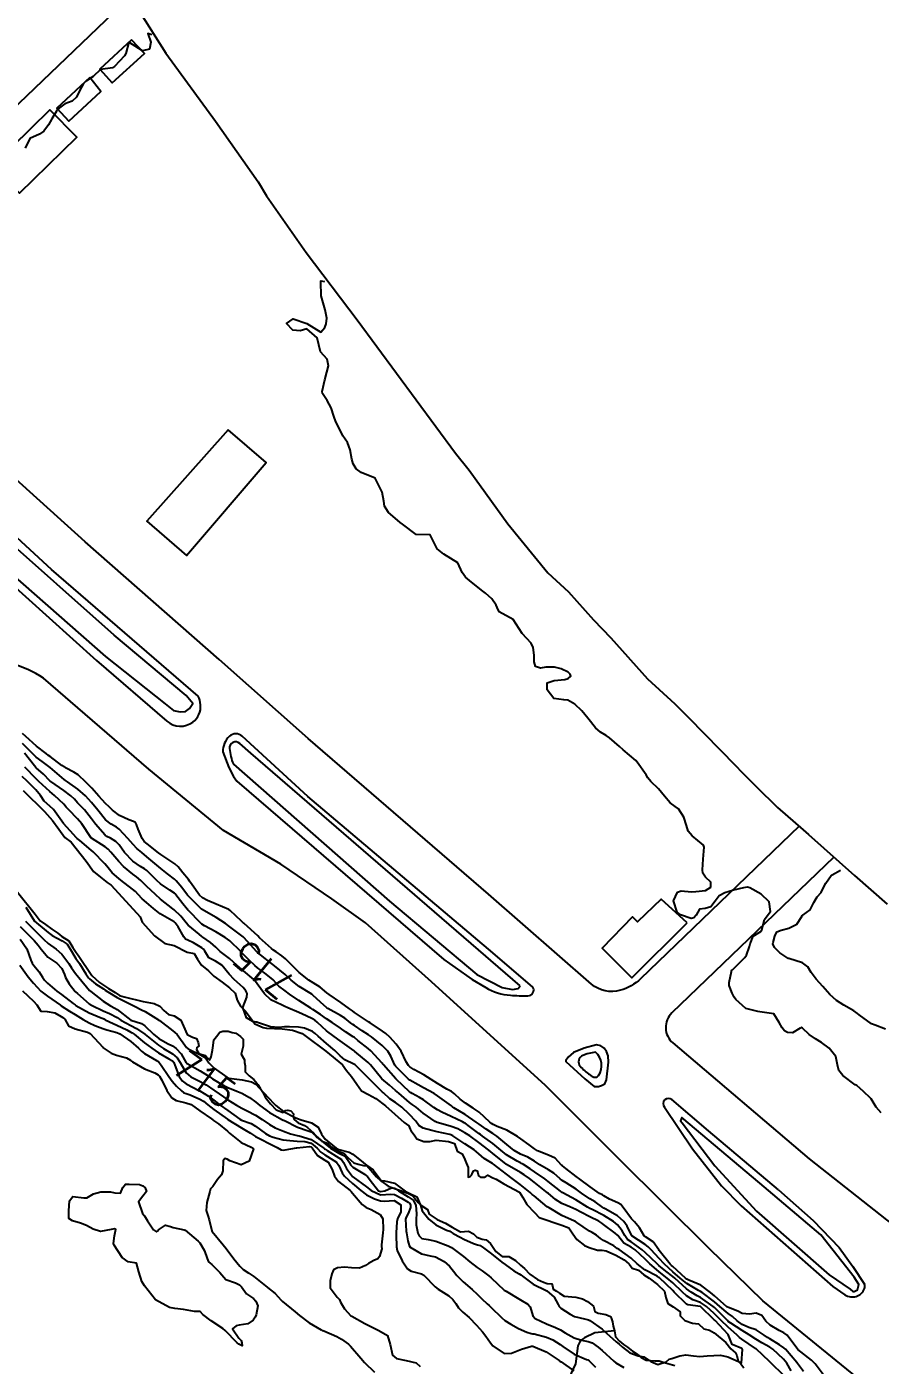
# Model space of a CAD drawing. Header units: metres. Extents: x 307586 to 320046, y 7427249 to 7434250.
# Drawn here: x 311576.6 to 311698.7, y 7432301.8 to 7432493.5 of the extents above; entities that cross this region are included whole.
import ezdxf
from ezdxf.enums import TextEntityAlignment as Align

# ---------------------------------------------------------------- set-up
doc = ezdxf.new("R2010")
doc.units = ezdxf.units.M
doc.header["$MEASUREMENT"] = 0
for name, color, linetype in [('Area', 45, 'Continuous'), ('Area Verde e Lazer', 45, 'Continuous'), ('Cotas', 45, 'Continuous'), ('Curvas de Nivel 1m', 11, 'Continuous'), ('Curvas de Nivel 5m', 15, 'Continuous'), ('Edificações', 30, 'Continuous'), ('Hidrografia', 140, 'Continuous'), ('Vias Primárias', 230, 'Continuous'), ('Vias Secundárias', 230, 'Continuous')]:
    doc.layers.add(name, color=color, linetype=linetype)
doc.styles.add('Style-STANDARD', font='STANDARD.shx')

msp = doc.modelspace()

# ---------------------------------------------------------------- linework, layer by layer
at = {"layer": 'Area'}
msp.add_polyline3d([(311592.6, 7432495.77, 718.26), (311596.47, 7432489.69, 719.78), (311603.55, 7432479.96, 717.84), (311609.68, 7432471.27, 717.79), (311610.88, 7432469.25, 717.81), (311616.54, 7432461.13, 717.73), (311623.83, 7432451.52, 718.19), (311637.94, 7432432.42, 719.9), (311639.91, 7432429.98, 719.2), (311645.42, 7432422.28, 719.69), (311651.16, 7432415.28, 718.22), (311654.11, 7432412.56, 718.27), (311657.69, 7432408.53, 719.63), (311660.17, 7432405.99, 719.48), (311665.41, 7432400.09, 718.91), (311669.34, 7432396.51, 718.82), (311671.28, 7432394.58, 718.95), (311678.06, 7432387.63, 719.04), (311678.88, 7432386.78, 719.26), (311680.98, 7432384.68, 719.53), (311684.04, 7432381.68, 720.67), (311687.72, 7432378.49, 718.3), (311688.45, 7432377.8, 718.41), (311695.06, 7432371.94, 719.41), (311699.75, 7432367.84, 719.49)], dxfattribs=at)
at = {"layer": 'Area Verde e Lazer'}
for points in [[(311570.89, 7432418.16), (311587.81, 7432403.31), (311596.35, 7432396.53), (311597.56, 7432395.56), (311598.53, 7432395.38), (311599.26, 7432395.44), (311599.87, 7432395.86), (311600.35, 7432396.59), (311599.38, 7432397.74), (311589.08, 7432406.34), (311572.16, 7432421.32), (311569.56, 7432423.74), (311569.25, 7432423.56), (311569.07, 7432422.96), (311569.32, 7432421.02), (311569.8, 7432419.75), (311570.41, 7432418.9)], [(311670.36, 7432336.54), (311675.04, 7432330.36), (311681.04, 7432323.88), (311691.44, 7432314.8), (311694.44, 7432312.74), (311694.81, 7432312.37), (311695, 7432312.37), (311695.47, 7432312.65), (311695.66, 7432313.4), (311695, 7432314.43), (311690.22, 7432320.51), (311681.51, 7432327.91), (311670.35, 7432337.3), (311670.16, 7432336.83)]]:
    msp.add_lwpolyline(points, close=True, dxfattribs=at)
for points in [[(311647.17, 7432356.14), (311608.64, 7432389.47), (311607.06, 7432390.86, 0.674047), (311605.58, 7432390.12, 0.08332), (311606.14, 7432387.9), (311628.47, 7432368.26), (311640.98, 7432357.78), (311644.59, 7432355.93), (311646.07, 7432355.65), (311646.91, 7432355.75)], [(311657.98, 7432346.65), (311656.76, 7432346.41), (311656.15, 7432346.17, 0.517331), (311655.78, 7432344.64, 0.065819), (311657.15, 7432343.44, -0.010927), (311657.53, 7432343.17, 0.415246), (311658.38, 7432343.31, 0.392891)]]:
    msp.add_lwpolyline(points, format="xyb", close=True, dxfattribs=at)
at = {"layer": 'Curvas de Nivel 1m', "flags": 128}
for points, elevation in [([(311594.45, 7432492.3), (311593.89, 7432492.51), (311594.33, 7432491.23), (311594.12, 7432490.25), (311593.13, 7432490.01), (311591.15, 7432491.27), (311590.76, 7432489.64), (311590.55, 7432489.28), (311589.11, 7432487.76), (311588.81, 7432487.6), (311587.1, 7432487.32), (311586.07, 7432486.35), (311585.09, 7432485.71), (311584.68, 7432485.35), (311584.12, 7432484.3), (311583.68, 7432483.36), (311583.05, 7432482.81), (311582.01, 7432482.41), (311581.04, 7432481.72), (311580.79, 7432481.39), (311580.13, 7432480.29), (311579.66, 7432479.41), (311578.99, 7432478.5), (311578.36, 7432478.06), (311576.98, 7432477.44), (311576.33, 7432476.08)], 718), ([(311698.87, 7432337.96), (311698.15, 7432338.77), (311697.45, 7432339.98), (311697.41, 7432340.04), (311697.35, 7432340.08), (311696.33, 7432341.02), (311695.37, 7432341.88), (311695.3, 7432341.93), (311695.15, 7432342), (311693.39, 7432343.32), (311692.83, 7432344.04), (311692.61, 7432344.84), (311692.38, 7432346.04), (311691.44, 7432347.22), (311690.34, 7432348.06), (311689.46, 7432348.57), (311688.55, 7432349.17), (311687.6, 7432350.1), (311687.52, 7432350.15), (311687.47, 7432350.17), (311687.4, 7432350.17), (311687.29, 7432350.1), (311686.18, 7432349.4), (311685.47, 7432349.45), (311685.04, 7432349.69), (311684.7, 7432350.13), (311684.26, 7432350.92), (311683.49, 7432352.15), (311681.5, 7432352.44), (311681.21, 7432352.46), (311679.5, 7432352.91), (311678.05, 7432354.21), (311677.84, 7432354.53), (311677.53, 7432355.11), (311677.12, 7432356.22), (311677.13, 7432356.64), (311677.42, 7432358.22), (311677.46, 7432358.33), (311677.58, 7432358.44), (311679.36, 7432360.19), (311679.6, 7432360.56), (311680.03, 7432361.76), (311680.11, 7432362.18), (311680.54, 7432363.27), (311681.64, 7432363.93), (311681.76, 7432364.05), (311681.79, 7432364.17), (311682.19, 7432365.63), (311682.57, 7432366.16), (311683.02, 7432366.81), (311682.85, 7432368.16), (311681.7, 7432369.29), (311680.07, 7432370.19), (311679.71, 7432370.27), (311679.16, 7432370.2), (311677.71, 7432369.83), (311676.47, 7432369.46), (311675.7, 7432369.02), (311675.09, 7432368.25), (311674.46, 7432367.48), (311673.68, 7432367.24), (311672.84, 7432367.11), (311672.38, 7432366.28), (311672.07, 7432365.87), (311671.66, 7432365.81), (311670.13, 7432366.31), (311669.67, 7432366.7), (311669.13, 7432368.32), (311669.71, 7432369.56), (311670.26, 7432369.75), (311671.71, 7432369.61), (311672.35, 7432369.64), (311673.71, 7432369.78), (311674.47, 7432370.26), (311674.46, 7432371), (311673.73, 7432371.72), (311673.36, 7432372.27), (311673.27, 7432372.74), (311673.4, 7432374.27), (311673.53, 7432376.02), (311673.42, 7432376.27), (311671.8, 7432377.61), (311671.24, 7432378.3), (311670.99, 7432379.13), (311670.64, 7432380.3), (311669.84, 7432381.5), (311669.38, 7432381.85), (311668.64, 7432382.33), (311667.87, 7432383.3), (311666.98, 7432384.35), (311665.89, 7432385.39), (311665.48, 7432385.95), (311665.24, 7432386.37), (311663.93, 7432388.18), (311663.73, 7432388.39), (311661.95, 7432389.95), (311661.42, 7432390.42), (311659.97, 7432391.68), (311659.51, 7432391.98), (311658.7, 7432392.45), (311657.98, 7432393.09), (311656.88, 7432394.47), (311656.01, 7432395.54), (311655.01, 7432396.49), (311654.03, 7432397.04), (311653.43, 7432397.11), (311652.03, 7432397.31), (311651.06, 7432398.54), (311651.05, 7432399.55), (311652.07, 7432399.86), (311653.56, 7432400), (311654.07, 7432400.15), (311654.43, 7432400.5), (311654.36, 7432400.79), (311654.08, 7432401.05), (311653.06, 7432401.55), (311652.09, 7432401.79), (311650.87, 7432401.76), (311650.08, 7432401.65), (311649.39, 7432401.87), (311649.17, 7432402.56), (311649.19, 7432403.48), (311649.05, 7432404.57), (311648.76, 7432405.21), (311648.14, 7432405.87), (311647.49, 7432406.59), (311646.17, 7432408.6), (311644.18, 7432409.7), (311643.88, 7432410.32), (311643.75, 7432410.63), (311643.12, 7432411.55), (311642.21, 7432412.38), (311641.86, 7432412.65), (311640.23, 7432413.95), (311639.36, 7432414.68), (311638.87, 7432415.31), (311638.26, 7432416.7), (311636.28, 7432417.96), (311635.29, 7432418.73), (311634.31, 7432420.74), (311632.31, 7432420.77), (311630.33, 7432422.25), (311630.02, 7432422.49), (311629.62, 7432422.8), (311628.35, 7432423.94), (311627.76, 7432424.83), (311627.66, 7432425.54), (311627.45, 7432426.83), (311626.41, 7432428.84), (311624.42, 7432429.65), (311623.72, 7432430.16), (311623.29, 7432430.88), (311623.09, 7432431.53), (311622.83, 7432432.88), (311622.47, 7432433.95), (311621.81, 7432434.9), (311621.11, 7432436.29), (311620.82, 7432436.91), (311620.51, 7432437.69), (311620.12, 7432438.92), (311619.54, 7432439.93), (311618.87, 7432440.94), (311618.86, 7432441.23), (311619.23, 7432442.93), (311619.53, 7432443.99), (311619.77, 7432444.92), (311619.56, 7432445.88), (311618.62, 7432446.94), (311618.15, 7432448.94), (311616.66, 7432450.2), (311615.71, 7432449.92), (311614.66, 7432450.01), (311613.75, 7432450.99), (311614.68, 7432451.63), (311616.67, 7432450.96), (311618.65, 7432449.73), (311619.21, 7432450.39), (311619.4, 7432450.93), (311619.51, 7432451.76), (311619.28, 7432452.93), (311618.72, 7432454.94), (311618.63, 7432456.94), (311618.64, 7432457.04), (311618.66, 7432457.06), (311619.19, 7432457)], 718), ([(311690.87, 7432300.15), (311689.44, 7432302.06), (311688.9, 7432302.57), (311686.92, 7432304.1), (311685.41, 7432306.12), (311684.95, 7432306.48), (311684.27, 7432306.81), (311682.96, 7432307.55), (311682.37, 7432308.15), (311681.79, 7432308.97), (311680.98, 7432309.3), (311680.04, 7432309.13), (311678.98, 7432309.23), (311678.35, 7432309.56), (311676.99, 7432310.09), (311676.77, 7432310.22), (311675.01, 7432311.76), (311674.45, 7432312.25), (311673.03, 7432313.3), (311671.32, 7432314.01), (311671.04, 7432314.15), (311670.86, 7432314.29), (311669.06, 7432315.95), (311668.86, 7432316.12), (311668.66, 7432316.32), (311667.09, 7432318.26), (311667.04, 7432318.34), (311666.24, 7432319.48), (311665.11, 7432320.23), (311664.95, 7432320.36), (311664.25, 7432321.5), (311663.54, 7432322.38), (311663.14, 7432322.81), (311661.95, 7432324.4), (311661.62, 7432324.85), (311661.17, 7432325.1), (311659.97, 7432325.62), (311659.18, 7432326.09), (311658.96, 7432326.21), (311658.56, 7432326.44), (311657.2, 7432327.37), (311655.71, 7432328.48), (311655.22, 7432328.85), (311653.74, 7432329.99), (311653.23, 7432330.4), (311653.17, 7432330.44), (311653.11, 7432330.5), (311652.19, 7432331.46), (311651.25, 7432331.9), (311649.69, 7432332.55), (311649.26, 7432332.81), (311648.46, 7432333.37), (311647.28, 7432334.23), (311646.82, 7432334.58), (311645.29, 7432335.51), (311643.91, 7432336), (311643.3, 7432336.3), (311643.1, 7432336.43), (311642.86, 7432336.63), (311641.32, 7432338.07), (311640.47, 7432338.66), (311639.34, 7432339.36), (311638.61, 7432339.94), (311637.78, 7432340.69), (311637.56, 7432340.9), (311637.36, 7432341.03), (311636.69, 7432341.38), (311635.37, 7432342.17), (311634.46, 7432342.73), (311633.38, 7432343.42), (311631.98, 7432344.18), (311631.4, 7432344.54), (311631.18, 7432344.77), (311630.89, 7432345.29), (311630.13, 7432346.78), (311629.44, 7432347.8), (311628.55, 7432348.8), (311627.96, 7432349.31), (311627.46, 7432349.66), (311625.72, 7432350.84), (311625.47, 7432351), (311625.03, 7432351.3), (311623.49, 7432352.32), (311623.17, 7432352.55), (311622.75, 7432352.87), (311621.51, 7432353.75), (311619.83, 7432354.91), (311619.53, 7432355.17), (311618.58, 7432355.97), (311617.54, 7432356.57), (311616.93, 7432356.95), (311615.56, 7432358.08), (311614.65, 7432358.97), (311613.58, 7432360.02), (311613.05, 7432360.45), (311612.26, 7432361), (311611.87, 7432361.28), (311611.6, 7432361.48), (311609.89, 7432363.03), (311609.62, 7432363.29), (311607.68, 7432365.06), (311607.66, 7432365.07), (311607.64, 7432365.09), (311607.28, 7432365.43), (311605.66, 7432366.95), (311605.46, 7432367.08), (311603.67, 7432367.84), (311602.44, 7432368.36), (311601.69, 7432368.77), (311601.3, 7432369.13), (311600.23, 7432370.62), (311599.87, 7432371.15), (311599.72, 7432371.36), (311598.92, 7432372.35), (311598.21, 7432373.17), (311597.74, 7432373.61), (311596.47, 7432374.48), (311595.76, 7432374.95), (311595.42, 7432375.2), (311593.78, 7432376.5), (311593.38, 7432376.83), (311593.07, 7432377.23), (311592.48, 7432378.56), (311592.24, 7432379.24), (311592.1, 7432379.53), (311591.82, 7432379.7), (311591.16, 7432379.92), (311589.82, 7432380.54), (311588.81, 7432381.29), (311588.33, 7432381.78), (311587.84, 7432382.27), (311586.89, 7432383.31), (311585.87, 7432384.45), (311585, 7432385.33), (311583.89, 7432386.36), (311583.31, 7432386.76), (311582.12, 7432387.37), (311581.98, 7432387.45), (311581.9, 7432387.49), (311581.57, 7432387.71), (311579.92, 7432388.97), (311579.67, 7432389.15), (311579.31, 7432389.4), (311577.94, 7432390.46), (311576.9, 7432391.43), (311575.96, 7432392.29)], 717), ([(311687.74, 7432300.94), (311686.89, 7432302.08), (311686.87, 7432302.1), (311686.79, 7432302.21), (311685.16, 7432304.12), (311684.93, 7432304.34), (311684.32, 7432304.74), (311682.94, 7432305.62), (311682.61, 7432305.82), (311682.12, 7432306.15), (311680.95, 7432306.89), (311679.91, 7432307.23), (311678.96, 7432307.65), (311678.24, 7432308.2), (311677.57, 7432308.81), (311676.98, 7432309.23), (311675.78, 7432310.23), (311675, 7432310.91), (311673.23, 7432312.26), (311673.02, 7432312.4), (311672.74, 7432312.54), (311671.03, 7432313.53), (311670.1, 7432314.3), (311669.05, 7432315.22), (311668.45, 7432315.71), (311667.79, 7432316.33), (311667.07, 7432317.11), (311665.94, 7432318.35), (311665.53, 7432318.79), (311665.1, 7432319.12), (311663.16, 7432320.38), (311663.13, 7432320.4), (311663.11, 7432320.44), (311662.49, 7432321.75), (311662.04, 7432322.4), (311661.14, 7432323.21), (311659.36, 7432324.23), (311659.16, 7432324.33), (311659, 7432324.43), (311657.93, 7432325.21), (311657.18, 7432325.67), (311655.99, 7432326.47), (311655.19, 7432327.05), (311653.75, 7432327.95), (311653.21, 7432328.27), (311652.93, 7432328.5), (311652.01, 7432329.31), (311651.23, 7432329.83), (311649.99, 7432330.54), (311649.24, 7432331.03), (311648.27, 7432331.6), (311647.25, 7432332.06), (311646.32, 7432332.59), (311645.27, 7432333.45), (311643.84, 7432334.61), (311643.29, 7432335), (311642.3, 7432335.65), (311641.3, 7432336.36), (311640.9, 7432336.65), (311639.32, 7432337.71), (311637.71, 7432338.69), (311637.49, 7432338.85), (311637.34, 7432338.97), (311636.36, 7432339.69), (311635.35, 7432340.41), (311634.86, 7432340.72), (311633.36, 7432341.55), (311632.58, 7432341.97), (311631.37, 7432342.65), (311631.22, 7432342.77), (311629.4, 7432344.59), (311629.26, 7432344.79), (311628.68, 7432346.06), (311628.22, 7432346.81), (311627.44, 7432347.63), (311625.9, 7432348.84), (311625.46, 7432349.15), (311624.58, 7432349.73), (311623.47, 7432350.48), (311623.24, 7432350.63), (311622.92, 7432350.87), (311622.1, 7432351.5), (311621.48, 7432351.92), (311619.66, 7432352.91), (311619.49, 7432353.02), (311618.61, 7432353.82), (311617.52, 7432354.81), (311617.34, 7432354.94), (311615.53, 7432356.08), (311614.42, 7432356.97), (311613.55, 7432357.76), (311612.03, 7432359), (311611.76, 7432359.2), (311611.58, 7432359.33), (311610.02, 7432360.59), (311609.59, 7432360.94), (311609.55, 7432360.98), (311609.5, 7432361.03), (311608.58, 7432362.02), (311607.63, 7432363.06), (311607.61, 7432363.08), (311607.53, 7432363.15), (311605.64, 7432364.62), (311604.99, 7432365.09), (311603.65, 7432365.92), (311602.89, 7432366.35), (311601.66, 7432367.06), (311601.58, 7432367.13), (311599.69, 7432368.98), (311599.55, 7432369.15), (311598.76, 7432370.22), (311597.94, 7432371.18), (311597.83, 7432371.3), (311597.72, 7432371.41), (311596.72, 7432372.19), (311595.73, 7432372.97), (311595.46, 7432373.2), (311593.75, 7432374.63), (311593.01, 7432375.23), (311592.33, 7432375.8), (311591.77, 7432376.37), (311591, 7432377.26), (311589.8, 7432378.58), (311589.4, 7432378.88), (311588.62, 7432379.29), (311587.81, 7432379.94), (311586.71, 7432381.31), (311585.84, 7432382.39), (311584.96, 7432383.33), (311583.87, 7432384.31), (311582.4, 7432385.36), (311582.08, 7432385.56), (311581.89, 7432385.69), (311579.9, 7432387.39), (311578.76, 7432388.25), (311577.92, 7432388.91), (311577.39, 7432389.43), (311575.94, 7432390.83)], 716), ([(311576.43, 7432367.43), (311577.64, 7432365.42), (311579.62, 7432363.81), (311580.2, 7432363.38), (311581.61, 7432362.6), (311582.34, 7432362.1), (311582.81, 7432361.35), (311583.57, 7432360.06), (311584.1, 7432359.33), (311585.02, 7432357.85), (311585.38, 7432357.32), (311585.54, 7432357.14), (311586.4, 7432356.44), (311587.53, 7432355.71), (311587.78, 7432355.55), (311588.17, 7432355.29), (311589.51, 7432354.5), (311591.1, 7432353.65), (311591.5, 7432353.46), (311591.97, 7432353.24), (311593, 7432352.74), (311593.49, 7432352.46), (311595.39, 7432351.28), (311595.47, 7432351.24), (311595.54, 7432351.2), (311597.46, 7432349.71), (311597.76, 7432349.48), (311598.08, 7432349.17), (311599.43, 7432347.33), (311599.66, 7432347.15), (311601.41, 7432346.29), (311602.12, 7432345.83), (311602.63, 7432345.11), (311603.39, 7432344.37), (311605.21, 7432343.08), (311605.37, 7432342.99), (311605.5, 7432342.95), (311607.37, 7432342.71), (311608.75, 7432342.43), (311609.36, 7432342.06), (311610.32, 7432341.02), (311611.34, 7432339.95), (311611.8, 7432339.47), (311612.21, 7432339), (311613.32, 7432338.16), (311614.99, 7432337.28), (311615.31, 7432337.14), (311615.83, 7432336.95), (311617.3, 7432336.52), (311618.27, 7432335.9), (311618.73, 7432334.92), (311619.27, 7432334.22), (311620.85, 7432332.89), (311621.25, 7432332.71), (311622.73, 7432332.35), (311623.24, 7432332.06), (311624.71, 7432330.85), (311625.23, 7432330.41), (311626.62, 7432328.83), (311627.21, 7432328.3), (311627.77, 7432328.24), (311629.2, 7432327.92), (311630.73, 7432326.77), (311631.18, 7432326.54), (311632.39, 7432325.96), (311632.92, 7432324.74), (311633.15, 7432323.96), (311634.12, 7432322.73), (311635.13, 7432321.93), (311636.65, 7432321.18), (311637.12, 7432321.04), (311637.32, 7432320.91), (311637.6, 7432320.69), (311638.58, 7432320.15), (311639.11, 7432319.88), (311640.5, 7432319.25), (311641.1, 7432319.09), (311641.44, 7432318.99), (311641.94, 7432318.64), (311643.08, 7432317.78), (311644.58, 7432316.6), (311645.06, 7432316.24), (311646.26, 7432315.37), (311647.05, 7432314.91), (311647.26, 7432314.79), (311647.5, 7432314.57), (311649.03, 7432313.43), (311650.9, 7432312.53), (311651.01, 7432312.48), (311652.05, 7432311.56), (311652.63, 7432310.51), (311652.75, 7432310.26), (311652.99, 7432310.01), (311654.34, 7432309.13), (311654.98, 7432308.83), (311656.38, 7432308.47), (311656.97, 7432308.34), (311657.18, 7432308.25), (311658.95, 7432306.99), (311659.57, 7432306.42), (311660.93, 7432305.19), (311661.37, 7432304.84), (311661.83, 7432304.4), (311662.91, 7432303.63), (311664.08, 7432303.19), (311664.9, 7432303.05), (311665.9, 7432302.35), (311666.89, 7432301.93), (311668.07, 7432302.32), (311668.51, 7432302.71), (311668.9, 7432302.8), (311670.04, 7432303.16), (311670.91, 7432303.32), (311672, 7432303.18), (311672.91, 7432303.1), (311673.97, 7432303.19), (311674.91, 7432303.25), (311675.88, 7432303.26), (311676.91, 7432303.05), (311678.89, 7432302.19), (311679.02, 7432304.09), (311678.98, 7432304.19), (311678.92, 7432304.22), (311677.54, 7432304.82), (311676.95, 7432306.22), (311675.08, 7432308.24), (311674.97, 7432308.35), (311673.01, 7432310.26), (311671.21, 7432310.5), (311671, 7432310.6), (311669.24, 7432312.31), (311669.02, 7432312.53), (311667.14, 7432314.34), (311667.09, 7432314.38), (311667.04, 7432314.41), (311666.78, 7432314.6), (311665.05, 7432315.49), (311663.94, 7432316.37), (311663.07, 7432317.16), (311661.34, 7432318.41), (311661.17, 7432318.49), (311661.09, 7432318.53), (311660.58, 7432318.93), (311659.11, 7432319.71), (311658.68, 7432320), (311658.12, 7432320.44), (311657.48, 7432320.82), (311657.12, 7432321.04), (311655.32, 7432322.28), (311655.13, 7432322.41), (311654.96, 7432322.48), (311653.14, 7432323.27), (311651.34, 7432324.35), (311651.16, 7432324.46), (311651.07, 7432324.53), (311649.18, 7432326.07), (311648.92, 7432326.29), (311648.64, 7432326.56), (311647.2, 7432327.73), (311646.03, 7432328.59), (311645.22, 7432329.17), (311643.36, 7432330.62), (311643.23, 7432330.7), (311642.04, 7432331.43), (311641.25, 7432332.11), (311640.59, 7432332.66), (311639.27, 7432333.54), (311637.54, 7432334.7), (311637.37, 7432334.79), (311637.28, 7432334.82), (311637.12, 7432334.86), (311635.29, 7432335.27), (311634.56, 7432335.45), (311633.29, 7432335.77), (311632.69, 7432336.14), (311632.23, 7432336.76), (311631.32, 7432337.77), (311630.25, 7432338.78), (311629.34, 7432339.47), (311628.52, 7432339.98), (311627.63, 7432340.82), (311627.49, 7432340.95), (311627.36, 7432341.07), (311625.56, 7432342.84), (311625.38, 7432343.03), (311623.57, 7432344.86), (311623.4, 7432344.96), (311622.07, 7432345.54), (311621.42, 7432346.11), (311620.66, 7432346.9), (311619.44, 7432347.91), (311618.27, 7432348.93), (311617.84, 7432349.32), (311617.46, 7432349.6), (311616.33, 7432350.08), (311615.47, 7432350.25), (311614.15, 7432350.29), (311613.47, 7432350.26), (311612.65, 7432350.18), (311611.47, 7432350.27), (311609.6, 7432350.9), (311609.47, 7432350.94), (311609.4, 7432350.96), (311608.92, 7432351.04), (311608, 7432351.57), (311607.49, 7432353.06), (311608.06, 7432354.51), (311608.1, 7432355.05), (311607.93, 7432355.46), (311607.53, 7432355.91), (311606.26, 7432357.07), (311605.55, 7432357.81), (311604.46, 7432359.09), (311603.58, 7432359.69), (311602.63, 7432360.16), (311602.05, 7432361.12), (311601.87, 7432361.4), (311601.6, 7432361.61), (311600.42, 7432362.33), (311599.61, 7432362.67), (311599.27, 7432362.82), (311599.03, 7432363.16), (311598.22, 7432364.59), (311597.79, 7432365.18), (311597.72, 7432365.26), (311597.64, 7432365.32), (311597.32, 7432365.51), (311595.66, 7432366.45), (311594.71, 7432367.21), (311593.68, 7432368.1), (311593.06, 7432368.6), (311592.51, 7432369.24), (311592.11, 7432369.66), (311591.69, 7432370.01), (311590.04, 7432371.27), (311589.72, 7432371.51), (311588.78, 7432372.34), (311588.01, 7432373.3), (311587.74, 7432373.64), (311586.05, 7432375.32), (311585.77, 7432375.58), (311584.14, 7432376.97), (311583.78, 7432377.26), (311583.74, 7432377.3), (311583.69, 7432377.34), (311582.78, 7432378.35), (311581.83, 7432379.37), (311581.8, 7432379.41), (311580.38, 7432381.38), (311579.84, 7432381.89), (311579.05, 7432382.6), (311578.52, 7432383.41), (311577.86, 7432384.22), (311576.61, 7432385.43), (311575.89, 7432386.1)], 713), ([(311684.88, 7432300.39), (311683.14, 7432302.14), (311682.9, 7432302.37), (311680.95, 7432304.17), (311680.93, 7432304.18), (311680.88, 7432304.22), (311678.94, 7432305.55), (311678.57, 7432305.83), (311678.19, 7432306.2), (311676.96, 7432307.28), (311675.95, 7432308.23), (311674.98, 7432309.22), (311673.87, 7432310.25), (311673, 7432310.8), (311671.93, 7432311.21), (311671.01, 7432311.75), (311670.41, 7432312.3), (311669.03, 7432313.65), (311668.25, 7432314.32), (311667.56, 7432314.84), (311667.05, 7432315.25), (311665.77, 7432316.35), (311665.07, 7432317), (311663.67, 7432318.37), (311663.1, 7432318.74), (311662.03, 7432319.32), (311661.16, 7432320.41), (311661.14, 7432320.44), (311661.11, 7432320.47), (311660.81, 7432320.72), (311659.13, 7432322), (311658.88, 7432322.18), (311658.43, 7432322.44), (311657.14, 7432323.1), (311655.86, 7432323.76), (311655.16, 7432324.11), (311654.29, 7432324.49), (311653.17, 7432325.01), (311652.24, 7432325.58), (311651.18, 7432326.47), (311651.11, 7432326.53), (311649.21, 7432328.04), (311648.51, 7432328.56), (311647.74, 7432329.1), (311647.22, 7432329.42), (311645.32, 7432330.51), (311645.23, 7432330.56), (311645.18, 7432330.6), (311643.25, 7432332.18), (311643.01, 7432332.38), (311642.69, 7432332.63), (311641.27, 7432333.7), (311639.97, 7432334.66), (311639.29, 7432335.12), (311638.27, 7432335.66), (311637.3, 7432336.03), (311635.5, 7432336.52), (311635.3, 7432336.57), (311635, 7432336.72), (311633.32, 7432337.94), (311632.28, 7432338.76), (311631.72, 7432339.15), (311631.34, 7432339.43), (311629.82, 7432340.79), (311629.36, 7432341.19), (311628.47, 7432341.91), (311627.39, 7432342.82), (311627.37, 7432342.84), (311625.76, 7432344.84), (311625.41, 7432345.2), (311623.52, 7432346.77), (311623.42, 7432346.84), (311621.44, 7432348.27), (311620.58, 7432348.9), (311619.46, 7432349.73), (311618.82, 7432350.27), (311618.12, 7432350.93), (311617.77, 7432351.23), (311617.48, 7432351.41), (311616.57, 7432351.86), (311615.49, 7432352.32), (311613.92, 7432352.98), (311613.5, 7432353.19), (311613.1, 7432353.38), (311611.51, 7432354.15), (311610.59, 7432355.02), (311609.54, 7432356.43), (311609.3, 7432356.79), (311609.08, 7432357.04), (311607.56, 7432358.3), (311606.69, 7432359.07), (311605.58, 7432360.06), (311604.25, 7432361.09), (311603.6, 7432361.67), (311602.86, 7432362.37), (311601.77, 7432363.13), (311601.61, 7432363.23), (311601.22, 7432363.53), (311599.64, 7432364.84), (311599.36, 7432365.15), (311598.6, 7432366.11), (311597.66, 7432367.02), (311597.45, 7432367.18), (311595.68, 7432368.56), (311594.97, 7432369.21), (311593.71, 7432370.43), (311593.29, 7432370.81), (311592.87, 7432371.23), (311592.25, 7432371.78), (311591.72, 7432372.16), (311590.39, 7432373.26), (311589.74, 7432373.93), (311588.61, 7432375.29), (311588.21, 7432375.74), (311587.77, 7432376.06), (311585.83, 7432377.27), (311585.78, 7432377.3), (311585.77, 7432377.32), (311585.73, 7432377.38), (311584.42, 7432379.33), (311583.81, 7432380.08), (311582.57, 7432381.36), (311582.21, 7432381.74), (311581.84, 7432382.14), (311580.54, 7432383.38), (311579.86, 7432383.96), (311578.26, 7432385.41), (311578.07, 7432385.6), (311577.89, 7432385.78), (311576.3, 7432387.44)], 714), ([(311699.47, 7432349.95), (311698.01, 7432350.5), (311697.48, 7432350.73), (311695.73, 7432352), (311695.5, 7432352.19), (311694.95, 7432352.56), (311693.51, 7432353.38), (311692.47, 7432354.04), (311691.53, 7432354.89), (311690.5, 7432356.06), (311689.56, 7432357.09), (311688.83, 7432358.08), (311688.35, 7432358.85), (311687.59, 7432359.45), (311685.66, 7432360.05), (311685.59, 7432360.07), (311685.55, 7432360.08), (311685.49, 7432360.12), (311684.36, 7432360.9), (311683.61, 7432361.62), (311683.37, 7432362.15), (311683.39, 7432362.38), (311683.63, 7432363.28), (311683.93, 7432363.86), (311684.55, 7432364.14), (311685.65, 7432364.4), (311686.8, 7432364.96), (311687.5, 7432366.1), (311687.56, 7432366.21), (311687.67, 7432366.28), (311688.72, 7432367.04), (311689.24, 7432368.08), (311689.7, 7432368.88), (311690.26, 7432369.51), (311690.52, 7432370.06), (311690.94, 7432370.84), (311691.73, 7432371.95), (311691.78, 7432372), (311691.86, 7432372.05), (311693.07, 7432372.7)], 719), ([(311576.35, 7432365.43), (311577.62, 7432364.16), (311578.4, 7432363.41), (311578.98, 7432362.77), (311579.6, 7432362.19), (311580.77, 7432361.38), (311581.58, 7432360.7), (311582.59, 7432359.35), (311582.95, 7432358.74), (311583.55, 7432357.9), (311584, 7432357.34), (311585.52, 7432355.5), (311585.71, 7432355.32), (311587.5, 7432353.97), (311588.56, 7432353.28), (311589.18, 7432352.97), (311589.49, 7432352.78), (311591.46, 7432351.25), (311592.99, 7432350.75), (311593.47, 7432350.44), (311594.71, 7432349.21), (311595.44, 7432348.62), (311596.72, 7432347.9), (311597.43, 7432347.54), (311597.95, 7432347.17), (311598.67, 7432346.41), (311599.37, 7432345.15), (311599.4, 7432345.1), (311599.53, 7432345.02), (311601.39, 7432344), (311602.76, 7432343.11), (311603.13, 7432342.86), (311603.37, 7432342.7), (311604.35, 7432342.1), (311605.36, 7432341.58), (311606.65, 7432341.07), (311607.35, 7432340.77), (311608.46, 7432340.16), (311609.34, 7432339.51), (311609.9, 7432339.02), (311611.32, 7432338), (311613.16, 7432336.98), (311613.26, 7432336.94), (311613.3, 7432336.91), (311613.43, 7432336.86), (311615.29, 7432335.92), (311616.86, 7432335.37), (311617.29, 7432335.26), (311617.48, 7432335.13), (311617.66, 7432334.93), (311619.26, 7432333.51), (311620.02, 7432332.9), (311621.25, 7432332.2), (311622.12, 7432331.75), (311622.74, 7432330.87), (311622.89, 7432330.53), (311623.23, 7432330.17), (311624.88, 7432329.18), (311625.21, 7432328.97), (311625.35, 7432328.84), (311625.72, 7432328.32), (311626.89, 7432326.82), (311627.18, 7432326.7), (311627.82, 7432326.81), (311628.75, 7432327.23), (311629.19, 7432327.17), (311629.76, 7432326.78), (311631.17, 7432325.93), (311631.89, 7432325.48), (311632.23, 7432324.75), (311632.36, 7432323.53), (311632.31, 7432322.75), (311632.3, 7432321.93), (311632.55, 7432320.75), (311632.71, 7432320.34), (311633.11, 7432320), (311634, 7432319.83), (311635.1, 7432319.59), (311636.86, 7432318.93), (311637.09, 7432318.84), (311637.19, 7432318.79), (311637.36, 7432318.7), (311639.07, 7432317.39), (311639.98, 7432316.66), (311641.05, 7432315.81), (311641.74, 7432315.33), (311642.69, 7432314.63), (311643.04, 7432314.33), (311644.92, 7432312.6), (311645.01, 7432312.53), (311645.18, 7432312.43), (311647, 7432311.36), (311647.49, 7432311.07), (311648.3, 7432310.56), (311648.62, 7432310.19), (311648.98, 7432308.92), (311649.33, 7432308.55), (311650.96, 7432307.74), (311652.23, 7432307.23), (311652.95, 7432306.92), (311653.65, 7432306.49), (311654.94, 7432305.74), (311655.99, 7432305.41), (311656.93, 7432305.23), (311657.49, 7432305.02), (311658.34, 7432304.44), (311658.92, 7432303.94), (311660.61, 7432302.41), (311660.89, 7432302.19), (311662.01, 7432301.52)], 714), ([(311575.61, 7432362.85), (311576.57, 7432361.43), (311577.16, 7432359.84), (311577.31, 7432359.42), (311577.56, 7432359.07), (311578.31, 7432358.17), (311578.81, 7432357.4), (311579.11, 7432356.97), (311579.53, 7432356.52), (311580.88, 7432355.38), (311581.52, 7432354.91), (311583.2, 7432353.64), (311583.49, 7432353.41), (311583.6, 7432353.34), (311585.48, 7432352.27), (311587.22, 7432351.56), (311587.47, 7432351.46), (311587.58, 7432351.41), (311587.8, 7432351.3), (311588.93, 7432350.74), (311589.47, 7432350.51), (311590.87, 7432349.84), (311591.46, 7432349.53), (311591.64, 7432349.43), (311591.91, 7432349.24), (311593.43, 7432347.99), (311594.44, 7432347.21), (311595.42, 7432346.55), (311596.88, 7432345.71), (311597.41, 7432345.41), (311597.53, 7432345.3), (311597.61, 7432345.18), (311597.77, 7432344.8), (311598.36, 7432343.17), (311598.78, 7432342.57), (311599.36, 7432342.13), (311601.3, 7432341.13), (311601.35, 7432341.1), (311602.59, 7432340.35), (311603.34, 7432339.77), (311604.22, 7432339.09), (311605.32, 7432338.31), (311607.04, 7432337.06), (311607.3, 7432336.92), (311608.68, 7432336.42), (311609.29, 7432336.07), (311610.73, 7432335.02), (311611.28, 7432334.7), (311611.81, 7432334.47), (311613.27, 7432334.12), (311614.23, 7432334.01), (311615.27, 7432333.92), (311616.35, 7432333.87), (311617.26, 7432333.62), (311618.14, 7432332.93), (311618.67, 7432332.34), (311619.24, 7432331.95), (311620.88, 7432330.89), (311621.23, 7432330.43), (311621.69, 7432329.36), (311622.05, 7432328.88), (311623.2, 7432327.86), (311624.37, 7432326.85), (311625.18, 7432326.25), (311626.34, 7432325.66), (311627.17, 7432325.36), (311627.7, 7432325.34), (311629.17, 7432325.4), (311630.12, 7432324.78), (311630.12, 7432323.81), (311629.64, 7432322.78), (311629.54, 7432322.37), (311629.46, 7432320.79), (311629.45, 7432320.45), (311629.47, 7432318.79), (311629.59, 7432318.28), (311630.3, 7432316.78), (311631.05, 7432315.66), (311631.59, 7432315.31), (311633.04, 7432314.93), (311633.39, 7432314.74), (311635.02, 7432313.06), (311635.45, 7432312.72), (311637, 7432311.77), (311637.57, 7432311.26), (311637.96, 7432310.69), (311638.35, 7432310.04), (311638.98, 7432309.45), (311639.88, 7432308.66), (311640.96, 7432307.55), (311641.79, 7432306.64), (311642.29, 7432305.98), (311642.93, 7432305.03), (311643.27, 7432304.62), (311644.91, 7432303.53), (311645.95, 7432303.55), (311646.91, 7432303.96), (311647.36, 7432304.13), (311648.82, 7432304.55), (311648.92, 7432304.56), (311649, 7432304.55), (311650.91, 7432303.75), (311652.79, 7432302.5), (311652.85, 7432302.46), (311652.89, 7432302.43), (311653.08, 7432302.31), (311654.88, 7432301.02)], 716), ([(311575.56, 7432359.1), (311576.75, 7432357.43), (311577.53, 7432356.53), (311578.06, 7432355.94), (311578.58, 7432355.4), (311579.51, 7432354.65), (311581.4, 7432353.37), (311581.49, 7432353.31), (311582.66, 7432352.52), (311583.48, 7432352.04), (311584.65, 7432351.33), (311585.47, 7432350.84), (311586.29, 7432350.49), (311587.46, 7432350.05), (311588.02, 7432349.85), (311589.45, 7432349.46), (311589.9, 7432349.27), (311591.44, 7432348.19), (311592.53, 7432347.23), (311592.97, 7432346.78), (311593.42, 7432346.46), (311595.15, 7432345.45), (311595.4, 7432345.3), (311595.52, 7432345.2), (311595.81, 7432344.78), (311596.88, 7432343.18), (311597.37, 7432342.52), (311598, 7432341.81), (311598.67, 7432341.16), (311599.04, 7432340.84), (311599.35, 7432340.72), (311599.96, 7432340.53), (311601.34, 7432339.94), (311601.85, 7432339.64), (311602.48, 7432339.11), (311603.32, 7432338.43), (311605.28, 7432337.08), (311605.3, 7432337.07), (311605.35, 7432337.03), (311607.29, 7432335.82), (311607.78, 7432335.54), (311608.58, 7432335.04), (311609.28, 7432334.6), (311610.15, 7432334.15), (311611.26, 7432333.59), (311612.41, 7432332.99), (311612.96, 7432332.69), (311613.25, 7432332.64), (311613.56, 7432332.66), (311615.19, 7432332.96), (311615.24, 7432332.97), (311617.05, 7432333.15), (311617.26, 7432333.1), (311617.42, 7432332.94), (311618.16, 7432331.84), (311619.24, 7432331.21), (311619.69, 7432330.91), (311620.27, 7432329.85), (311620.59, 7432328.9), (311621.2, 7432328.13), (311622.84, 7432326.87), (311623.01, 7432326.69), (311623.18, 7432326.45), (311624.55, 7432324.85), (311625.16, 7432324.41), (311625.86, 7432324.13), (311627.14, 7432323.41), (311627.51, 7432322.81), (311627.59, 7432321.29), (311627.54, 7432320.81), (311627.34, 7432319.07), (311627.36, 7432318.82), (311627.39, 7432318.52), (311627.07, 7432317.4), (311626.81, 7432317.07), (311626.26, 7432316.83), (311625.47, 7432316.42), (311625.06, 7432316.1), (311624.18, 7432315.72), (311623.05, 7432315.78), (311622.06, 7432315.88), (311621.05, 7432315.8), (311620.48, 7432315.47), (311620.24, 7432314.9), (311620.01, 7432313.92), (311620, 7432312.9), (311621, 7432311.58), (311621.34, 7432311.23), (311621.49, 7432310.88), (311622.03, 7432309.92), (311622.97, 7432308.93), (311623.07, 7432308.86), (311624.96, 7432307.79), (311626.94, 7432306.82), (311628.21, 7432306.08), (311628.6, 7432304.79), (311628.9, 7432303.26), (311629.47, 7432302.78), (311630.89, 7432302.52), (311632.32, 7432302.18), (311632.88, 7432301.67)], 717), ([(311575.94, 7432355.44), (311577.5, 7432353.94), (311577.99, 7432353.41), (311578.59, 7432352.51), (311579.48, 7432352.48), (311580.55, 7432352.31), (311581.48, 7432351.74), (311581.71, 7432351.6), (311581.99, 7432351.36), (311582.55, 7432350.44), (311583.46, 7432349.98), (311585.24, 7432349.54), (311585.45, 7432349.44), (311585.64, 7432349.32), (311587.42, 7432347.39), (311587.51, 7432347.3), (311588.63, 7432346.5), (311589.41, 7432346.24), (311590.81, 7432345.85), (311591.41, 7432345.51), (311591.54, 7432345.39), (311591.71, 7432345.25), (311593.39, 7432344.27), (311594.88, 7432343.71), (311595.38, 7432343.4), (311595.56, 7432343.2), (311595.9, 7432342.66), (311596.62, 7432341.19), (311597.34, 7432340.14), (311597.92, 7432339.75), (311599.34, 7432339.39), (311600.09, 7432339.14), (311601.32, 7432338.27), (311603, 7432337.1), (311603.17, 7432336.97), (311603.3, 7432336.87), (311604.01, 7432336.38), (311605.29, 7432335.33), (311605.57, 7432335.08), (311607.26, 7432333.72), (311608.66, 7432333.04), (311609.02, 7432332.8), (311608.39, 7432331.04), (311607.23, 7432330.53), (311605.64, 7432331.08), (311605.24, 7432331.33), (311604.91, 7432331.41), (311604.65, 7432331.09), (311604.61, 7432329.69), (311604.41, 7432329.09), (311603.87, 7432328.42), (311603.19, 7432327.43), (311603.03, 7432327.26), (311602.87, 7432327.1), (311602.77, 7432326.7), (311602.31, 7432325.11), (311602.26, 7432324), (311602.53, 7432323.11), (311602.68, 7432322.65), (311603.03, 7432321.1), (311603.06, 7432321.05), (311603.11, 7432320.99), (311604.67, 7432319.08), (311605.08, 7432318.55), (311606.18, 7432317.07), (311607.05, 7432316.01), (311607.55, 7432315.56), (311608.33, 7432315.04), (311609.04, 7432314.54), (311610.96, 7432313.01), (311611.01, 7432312.97), (311612.1, 7432312.09), (311612.99, 7432311.15), (311613.17, 7432310.98), (311614.98, 7432309.47), (311615.59, 7432308.95), (311616.96, 7432307.91), (311618.69, 7432306.91), (311618.86, 7432306.83), (311618.94, 7432306.81), (311619.08, 7432306.77), (311620.93, 7432305.93), (311621.62, 7432305.57), (311622.62, 7432304.86), (311622.92, 7432304.57), (311624.36, 7432302.85), (311624.89, 7432302.22), (311626.34, 7432300.83)], 718)]:
    msp.add_lwpolyline(points, dxfattribs=dict(at, elevation=elevation))
at = {"layer": 'Curvas de Nivel 1m', "elevation": 719, "flags": 128}
msp.add_lwpolyline([(311592.7, 7432327.72), (311593.19, 7432327.53), (311593.49, 7432327.22), (311593.68, 7432326.72), (311593.17, 7432326.04), (311592.54, 7432325.23), (311593.14, 7432323.58), (311593.39, 7432323.22), (311593.83, 7432322.51), (311594.68, 7432321.2), (311595.11, 7432320.92), (311595.27, 7432321.04), (311595.43, 7432321.2), (311596.41, 7432321.89), (311597.12, 7432321.69), (311597.5, 7432321.55), (311599.11, 7432321.21), (311599.22, 7432321.15), (311601.1, 7432319.58), (311601.32, 7432319.35), (311601.49, 7432319.12), (311602, 7432318.19), (311602.4, 7432317.11), (311602.59, 7432316.64), (311603.05, 7432316.28), (311604.21, 7432315.09), (311605.03, 7432314.1), (311606.45, 7432313.64), (311607.02, 7432313.33), (311607.28, 7432313.06), (311608, 7432312.05), (311609, 7432311.37), (311609.36, 7432311.03), (311609.65, 7432310.36), (311609.39, 7432309.03), (311609.26, 7432308.73), (311608.96, 7432308.27), (311608.22, 7432307.78), (311606.95, 7432307.57), (311606.51, 7432307.5), (311606.01, 7432307.07), (311606.93, 7432305.71), (311607.24, 7432305.37), (311607.35, 7432305.05), (311607.38, 7432304.59), (311606.92, 7432304.85), (311606.68, 7432305.06), (311604.94, 7432306.81), (311604.62, 7432307.08), (311602.96, 7432308.2), (311601.78, 7432309.12), (311601.36, 7432309.51), (311600.98, 7432309.54), (311600.56, 7432309.55), (311598.98, 7432309.83), (311597.75, 7432309.94), (311596.98, 7432310.12), (311594.99, 7432311.2), (311593.41, 7432313.22), (311593.02, 7432313.8), (311592.6, 7432315.23), (311592.28, 7432316.46), (311591.06, 7432316.63), (311590.22, 7432317.26), (311589.09, 7432319.03), (311588.99, 7432319.27), (311589.1, 7432320.38), (311589.28, 7432321.1), (311589.29, 7432321.27), (311589.11, 7432321.38), (311588.65, 7432321.28), (311587.11, 7432320.99), (311586.07, 7432321.31), (311585.12, 7432321.82), (311584.27, 7432322.18), (311583.12, 7432322.5), (311582.6, 7432322.82), (311582.56, 7432323.35), (311582.57, 7432323.92), (311582.66, 7432325.35), (311583.17, 7432326), (311584.7, 7432325.79), (311585.17, 7432325.81), (311586.09, 7432326.39), (311587.18, 7432326.68), (311588.55, 7432326.66), (311589.18, 7432326.53), (311589.96, 7432326.48), (311590.29, 7432327.26), (311590.69, 7432327.76), (311591.19, 7432327.78)], close=True, dxfattribs=at)
at = {"layer": 'Curvas de Nivel 5m', "elevation": 715, "flags": 128}
for points in [[(311685.98, 7432301.02), (311685.37, 7432302.12), (311684.9, 7432302.7), (311683.36, 7432304.14), (311682.93, 7432304.43), (311681.8, 7432305.02), (311680.94, 7432305.55), (311679.98, 7432306.18), (311678.95, 7432306.8), (311677.34, 7432307.85), (311676.97, 7432308.11), (311676.85, 7432308.22), (311674.99, 7432310.1), (311674.83, 7432310.24), (311673.01, 7432311.53), (311672.54, 7432311.79), (311671.67, 7432312.28), (311671.02, 7432312.77), (311669.34, 7432314.31), (311669.05, 7432314.55), (311668.02, 7432315.29), (311667.06, 7432316.11), (311666.82, 7432316.34), (311665.09, 7432317.99), (311664.67, 7432318.36), (311663.1, 7432319.49), (311662.57, 7432319.86), (311662.16, 7432320.39), (311661.79, 7432321.07), (311661.13, 7432321.93), (311660.54, 7432322.42), (311659.15, 7432323.25), (311657.51, 7432324.11), (311657.16, 7432324.28), (311656.85, 7432324.46), (311655.17, 7432325.51), (311653.29, 7432326.5), (311653.18, 7432326.56), (311652.94, 7432326.75), (311651.21, 7432328.16), (311650.71, 7432328.54), (311649.22, 7432329.53), (311648.6, 7432329.93), (311647.65, 7432330.57), (311647.39, 7432330.73), (311647.24, 7432330.81), (311646.76, 7432331.07), (311645.25, 7432331.98), (311644.42, 7432332.61), (311643.27, 7432333.57), (311641.79, 7432334.64), (311641.49, 7432334.85), (311641.29, 7432335), (311639.94, 7432336.02), (311639.3, 7432336.5), (311639.19, 7432336.56), (311638.93, 7432336.68), (311637.31, 7432337.44), (311635.97, 7432338.07), (311635.33, 7432338.39), (311634.81, 7432338.73), (311633.34, 7432339.81), (311632.78, 7432340.18), (311631.71, 7432340.76), (311631.47, 7432340.89), (311631.35, 7432340.98), (311629.43, 7432342.79), (311629.37, 7432342.84), (311627.6, 7432344.82), (311627.52, 7432344.93), (311627.41, 7432345.1), (311625.81, 7432346.84), (311625.43, 7432347.18), (311623.97, 7432348.33), (311623.45, 7432348.74), (311623.28, 7432348.86), (311622.17, 7432349.59), (311621.46, 7432350.08), (311620.27, 7432350.9), (311619.48, 7432351.44), (311618.62, 7432352.05), (311617.49, 7432352.77), (311617.21, 7432352.94), (311615.51, 7432354.06), (311614.16, 7432354.97), (311613.53, 7432355.42), (311612.66, 7432356.12), (311611.83, 7432357.01), (311611.55, 7432357.27), (311610.62, 7432357.96), (311609.57, 7432358.74), (311609.21, 7432359.04), (311608.37, 7432359.84), (311607.59, 7432360.65), (311607.19, 7432361.06), (311605.61, 7432362.59), (311604.98, 7432363.09), (311603.62, 7432363.9), (311602.01, 7432364.75), (311601.64, 7432364.97), (311601.45, 7432365.13), (311599.66, 7432367), (311599.59, 7432367.08), (311599.53, 7432367.15), (311598.92, 7432367.91), (311597.91, 7432369.18), (311597.81, 7432369.3), (311597.7, 7432369.41), (311597.03, 7432369.86), (311595.71, 7432370.74), (311595.17, 7432371.21), (311593.73, 7432372.67), (311593.41, 7432372.91), (311592.83, 7432373.23), (311591.74, 7432374.01), (311590.56, 7432375.26), (311589.77, 7432376.33), (311589.32, 7432376.82), (311588.55, 7432377.29), (311588.02, 7432377.53), (311587.79, 7432377.71), (311586.38, 7432379.31), (311585.81, 7432380.07), (311584.82, 7432381.33), (311583.84, 7432382.37), (311583.37, 7432382.87), (311582.86, 7432383.35), (311581.86, 7432384.11), (311579.99, 7432385.39), (311579.88, 7432385.48), (311578.94, 7432386.46), (311577.9, 7432387.38), (311577.86, 7432387.42), (311577.68, 7432387.65), (311576.22, 7432389.44)], [(311575.63, 7432364.63), (311576.85, 7432363.43), (311577.61, 7432362.63), (311578.17, 7432361.98), (311578.62, 7432361.4), (311579.58, 7432360.26), (311580.84, 7432359.38), (311581.56, 7432358.64), (311581.94, 7432357.76), (311582.12, 7432357.36), (311582.64, 7432356.46), (311583.48, 7432355.34), (311583.52, 7432355.3), (311583.81, 7432355.05), (311585.5, 7432353.58), (311585.9, 7432353.32), (311587.49, 7432352.59), (311588.38, 7432352.18), (311589.48, 7432351.61), (311590.03, 7432351.26), (311591.47, 7432350.47), (311592.27, 7432350.05), (311593.44, 7432349.22), (311593.5, 7432349.17), (311595.43, 7432347.65), (311596.13, 7432347.19), (311597.42, 7432346.42), (311598.08, 7432345.84), (311598.52, 7432345.16), (311599.38, 7432343.71), (311600.02, 7432343.14), (311601.37, 7432342.48), (311602.22, 7432341.98), (311603.35, 7432341.2), (311603.5, 7432341.1), (311605.34, 7432339.85), (311606.58, 7432339.07), (311607.33, 7432338.64), (311608.12, 7432338.25), (311609.31, 7432337.63), (311610.25, 7432337.02), (311611.3, 7432336.29), (311612.13, 7432335.84), (311613.29, 7432335.35), (311614.3, 7432334.97), (311615.28, 7432334.71), (311615.57, 7432334.67), (311617.27, 7432334.14), (311619.1, 7432332.91), (311619.18, 7432332.84), (311619.25, 7432332.79), (311619.56, 7432332.6), (311621.24, 7432331.53), (311621.63, 7432331.28), (311621.91, 7432330.88), (311622.34, 7432329.99), (311623.2, 7432328.86), (311623.25, 7432328.82), (311625.19, 7432327.37), (311625.85, 7432326.83), (311627.18, 7432326.23), (311628.69, 7432326.31), (311629.18, 7432326.28), (311630.22, 7432325.73), (311631.17, 7432325.16), (311631.4, 7432325), (311631.51, 7432324.76), (311631.51, 7432324.41), (311631.14, 7432323.57), (311630.86, 7432323.05), (311630.79, 7432322.77), (311630.87, 7432321.02), (311630.9, 7432320.77), (311631.1, 7432319.63), (311631.3, 7432318.97), (311631.45, 7432318.76), (311633.08, 7432317.78), (311634.31, 7432317.5), (311635.07, 7432317.36), (311636.32, 7432316.71), (311637.06, 7432316.03), (311637.64, 7432315.28), (311638.14, 7432314.68), (311639.03, 7432313.79), (311640.3, 7432312.66), (311641.01, 7432312), (311641.7, 7432311.34), (311642.47, 7432310.63), (311642.74, 7432310.37), (311642.99, 7432310.13), (311644.56, 7432308.6), (311644.97, 7432308.26), (311645.83, 7432307.72), (311646.95, 7432307.1), (311648.12, 7432306.56), (311648.76, 7432306.37), (311648.94, 7432306.35), (311649.17, 7432306.32), (311650.94, 7432305.86), (311651.88, 7432305.46), (311652.93, 7432304.8), (311653.32, 7432304.5), (311654.91, 7432303.43), (311656.68, 7432302.68), (311656.89, 7432302.59), (311657.06, 7432302.46), (311657.98, 7432301.54)]]:
    msp.add_lwpolyline(points, dxfattribs=at)
at = {"layer": 'Edificações'}
for points in [[(311544.9, 7432524.35), (311549.55, 7432527.88), (311550.66, 7432526.68), (311558.26, 7432533.73), (311558.61, 7432533.36), (311563.07, 7432537.46), (311564.1, 7432536.21), (311567.28, 7432531.04), (311572.74, 7432523.68), (311578.25, 7432514.96), (311591.17, 7432497.6), (311557.4, 7432465.26), (311544.9, 7432478.75), (311523.04, 7432502.36), (311523.64, 7432502.91), (311519.81, 7432507.79), (311524.16, 7432510.98), (311525.1, 7432509.94)], [(311591.57, 7432491.58), (311587, 7432487.37), (311588.8, 7432485.41), (311593.42, 7432489.65)], [(311585.58, 7432486.21), (311580.84, 7432481.82), (311582.59, 7432479.94), (311587.18, 7432484.2)], [(311571.66, 7432473.57), (311575.51, 7432469.62), (311583.71, 7432477.65), (311579.87, 7432481.57)], [(311605.37, 7432435.77), (311593.76, 7432422.66), (311599.44, 7432417.78), (311610.83, 7432431.07)], [(311671.08, 7432365.19), (311667.35, 7432368.56), (311663.98, 7432365.33), (311663.27, 7432366.03), (311658.92, 7432361.53), (311663.19, 7432357.28)]]:
    msp.add_lwpolyline(points, close=True, dxfattribs=at)
at = {"layer": 'Hidrografia'}
for points in [[(311576.05, 7432384.14), (311579.08, 7432381.11), (311580.25, 7432379.84), (311581.13, 7432378.57), (311582.01, 7432377.4), (311582.89, 7432376.72), (311585.04, 7432373.98), (311586.12, 7432372.51), (311587.1, 7432371.73), (311588.07, 7432370.95), (311588.66, 7432370.56), (311592.78, 7432366.04), (311593.08, 7432365.26), (311594.84, 7432363.3), (311596.3, 7432362.23), (311597.67, 7432361.94), (311599.53, 7432360.96), (311600.51, 7432360.76), (311601, 7432359.98), (311601.59, 7432359.1), (311602.56, 7432358.32), (311603.35, 7432357.54), (311604.52, 7432356.66), (311605.59, 7432355.88), (311606.38, 7432355.09), (311606.67, 7432354.12), (311607.16, 7432353.24), (311607.84, 7432352.55), (311608.43, 7432351.77), (311609.21, 7432350.7), (311610.39, 7432350.21), (311610.87, 7432350.11), (311613.12, 7432350.01), (311614.59, 7432349.82), (311615.96, 7432349.33), (311617.33, 7432348.35), (311618.6, 7432347.37), (311619.38, 7432346.79), (311621.75, 7432344.82), (311622.34, 7432344.03), (311623.02, 7432343.15), (311623.8, 7432342.08), (311624.49, 7432341.1), (311625.46, 7432340.61), (311626.54, 7432340.03), (311627.91, 7432338.95), (311630.56, 7432336.59), (311631.24, 7432336.1), (311631.44, 7432335.61), (311631.53, 7432335.42), (311632.02, 7432334.83), (311632.41, 7432334.24), (311633.39, 7432333.85), (311634.27, 7432333.85), (311635.15, 7432334.05), (311636.91, 7432333.85), (311637.79, 7432333.56), (311638.18, 7432332.48), (311638.87, 7432332.09), (311639.26, 7432331.31), (311639.46, 7432330.82), (311639.75, 7432330.14), (311639.75, 7432329.65), (311639.75, 7432328.97), (311639.75, 7432328.77), (311640.04, 7432328.87), (311640.24, 7432329.06), (311640.34, 7432329.26), (311640.53, 7432329.65), (311640.73, 7432329.75), (311641.02, 7432329.65), (311641.12, 7432329.36), (311641.22, 7432328.97), (311641.51, 7432328.77), (311642.1, 7432328.77), (311642.29, 7432328.87), (311642.58, 7432329.06), (311643.27, 7432328.67), (311643.76, 7432328.48), (311644.25, 7432328.18), (311644.83, 7432327.79), (311647.08, 7432326.62), (311647.57, 7432325.84), (311648.16, 7432324.86), (311649.23, 7432323.69), (311649.92, 7432323), (311653.16, 7432321.91), (311654.14, 7432321.52), (311654.72, 7432320.64), (311655.31, 7432319.86), (311656.39, 7432318.98), (311657.07, 7432318.68), (311658.24, 7432318.29), (311658.93, 7432318.29), (311659.51, 7432318.2), (311660.88, 7432317.61), (311662.06, 7432316.93), (311662.74, 7432316.34), (311662.84, 7432316.24), (311663.23, 7432315.75), (311664.11, 7432315.46), (311664.89, 7432314.78), (311665.67, 7432314.29), (311666.85, 7432313.41), (311667.83, 7432312.43), (311668.02, 7432311.55), (311668.31, 7432310.67), (311669.1, 7432310.18), (311670.08, 7432309.5), (311670.08, 7432308.91), (311670.76, 7432308.23), (311671.84, 7432307.84), (311672.72, 7432307.74), (311673.5, 7432307.05), (311674.28, 7432306.86), (311674.96, 7432306.47), (311676.65, 7432305.07), (311677.34, 7432304.19), (311678.02, 7432303.61), (311678.22, 7432303.22), (311678.41, 7432302.43), (311678.8, 7432302.04), (311679.2, 7432301.46)], [(311575.24, 7432369.55), (311577.75, 7432366.39), (311578.49, 7432365.46), (311579.23, 7432364.91), (311580.16, 7432364.26), (311581, 7432363.7), (311581.56, 7432363.23), (311582.58, 7432362.58), (311583.14, 7432361.65), (311583.61, 7432360.91), (311583.89, 7432360.54), (311585.85, 7432357.63), (311586.97, 7432356.61), (311588.27, 7432355.77), (311589.2, 7432355.21), (311589.85, 7432354.75), (311590.5, 7432354.56), (311593.2, 7432353.91), (311594.78, 7432353.63), (311595.62, 7432353.26), (311596.18, 7432352.61), (311596.83, 7432352.05), (311597.66, 7432351.87), (311598.59, 7432351.22), (311598.97, 7432350.38), (311599.52, 7432349.17), (311600.27, 7432348.8), (311600.83, 7432348.61), (311601.11, 7432348.06), (311601.2, 7432347.5), (311600.92, 7432347.31), (311600.83, 7432347.03), (311601.2, 7432346.48), (311601.48, 7432346.38), (311602.13, 7432346.2), (311602.41, 7432345.82), (311602.69, 7432345.55), (311602.78, 7432345.55), (311602.87, 7432345.73), (311602.97, 7432346.01), (311603.15, 7432346.94), (311603.24, 7432347.59), (311603.34, 7432348.43), (311603.71, 7432348.89), (311604.18, 7432349.54), (311604.64, 7432349.64), (311605.38, 7432349.64), (311605.94, 7432349.45), (311606.5, 7432349.36), (311607.15, 7432348.89), (311607.52, 7432348.52), (311607.52, 7432347.5), (311607.34, 7432346.75), (311607.24, 7432346.38), (311607.71, 7432345.55), (311607.71, 7432345.17), (311607.8, 7432344.71), (311607.8, 7432344.24), (311607.82, 7432343.84), (311608.41, 7432343.26), (311609.05, 7432342.73), (311609.28, 7432342.44), (311609.63, 7432342.03), (311609.98, 7432341.51), (311610.33, 7432340.93), (311610.68, 7432340.23), (311611.44, 7432339.24), (311612.25, 7432338.42), (311613.24, 7432338.02), (311613.59, 7432338.31), (311613.94, 7432338.36), (311614.35, 7432338.25), (311614.76, 7432337.84), (311614.7, 7432337.43), (311614.82, 7432337.03), (311615.4, 7432336.56), (311616.33, 7432336.15), (311616.74, 7432335.86), (311617.58, 7432335.11), (311618.14, 7432334.46), (311618.79, 7432333.9), (311619.63, 7432333.62), (311620.19, 7432333.06), (311621.12, 7432332.5), (311621.96, 7432332.22), (311622.52, 7432331.57), (311623.36, 7432330.82), (311624.01, 7432330.64), (311624.76, 7432330.45), (311625.32, 7432330.36), (311626.16, 7432329.8), (311626.44, 7432329.43), (311627.37, 7432328.12), (311628.3, 7432327.47), (311629.33, 7432327.1), (311629.89, 7432326.91), (311631.1, 7432326.45), (311631.66, 7432326.17), (311632.12, 7432325.7), (311632.59, 7432325.14), (311632.96, 7432324.77), (311633.9, 7432324.12), (311634.18, 7432323.46), (311635.29, 7432322.72), (311636.51, 7432322.16), (311637.44, 7432321.6), (311638.65, 7432320.95), (311639.79, 7432321.01), (311640.53, 7432320.64), (311641, 7432320.18), (311641.74, 7432319.9), (311642.3, 7432319.8), (311642.95, 7432319.24), (311643.7, 7432318.13), (311644.63, 7432317.38), (311645.56, 7432317.38), (311646.5, 7432316.82), (311647.24, 7432316.17), (311647.8, 7432315.7), (311648.55, 7432314.87), (311649.67, 7432314.12), (311650.51, 7432313.75), (311651.06, 7432313.56), (311651.72, 7432313.47), (311651.81, 7432313.19), (311651.9, 7432312.72), (311652.37, 7432312.44), (311652.84, 7432312.16), (311653.49, 7432311.7), (311655.17, 7432311.6), (311656.1, 7432311.32), (311656.84, 7432310.95), (311657.68, 7432310.3), (311657.87, 7432309.55), (311658.34, 7432309.27), (311659.45, 7432309.09), (311660.11, 7432308.81), (311660.2, 7432308.62), (311660.39, 7432308.06), (311660.48, 7432307.41), (311660.67, 7432306.76), (311660.85, 7432305.92), (311661.41, 7432305.27), (311661.97, 7432304.8), (311662.53, 7432304.43), (311663.28, 7432303.87), (311663.93, 7432303.4), (311664.49, 7432302.94), (311665.23, 7432302.57), (311666.45, 7432302.47), (311667.1, 7432302.47), (311667.66, 7432302.29), (311669.35, 7432301.8)], [(311660.67, 7432306.76), (311657.88, 7432306.49), (311656.39, 7432305.74), (311655.83, 7432305.37), (311655.46, 7432304.63), (311655.09, 7432302.03), (311654.16, 7432299.98)]]:
    msp.add_lwpolyline(points, dxfattribs=at)
at = {"layer": 'Vias Primárias'}
for points in [[(311687.15, 7432378.99), (311664.42, 7432357.16, -0.117782), (311661.53, 7432355.51, -0.255817), (311657.41, 7432356.41), (311642.66, 7432369.28), (311616.85, 7432391.57), (311604.09, 7432402.89), (311584.92, 7432419.72), (311569.03, 7432434.03), (311565.03, 7432438.14), (311556.35, 7432446.56), (311551.03, 7432450.32), (311544.9, 7432455.08), (311537.36, 7432461.5), (311530.93, 7432467.5), (311521.73, 7432476.7), (311516.32, 7432482.39), (311511.93, 7432488.84), (311504.05, 7432502.71)], [(311943.33, 7432086.33), (311916.25, 7432109.97), (311881.91, 7432139.78), (311858.08, 7432160.69), (311848.09, 7432169.11), (311842.02, 7432173.94), (311807.61, 7432203.51), (311765.23, 7432239.94), (311724.2, 7432275.35), (311699.59, 7432296.71), (311681.95, 7432311.07), (311674.2, 7432318.61), (311661.37, 7432331.33), (311650.81, 7432341.88), (311634.5, 7432356.73), (311625.06, 7432365.15), (311620.23, 7432368.63), (311612.93, 7432373.57), (311604.73, 7432378.4), (311594.04, 7432387.18), (311578.97, 7432400.22, 0.149001), (311569.2, 7432402.91, 0.187946)], [(311684.15, 7432326.94), (311674.15, 7432335.4), (311668.9, 7432339.86, 0.932164), (311667.86, 7432338.79), (311671.85, 7432332.8), (311676.02, 7432327.52), (311678.81, 7432324.64), (311691.93, 7432313.13), (311693.69, 7432311.93, 0.484638), (311696.49, 7432312.81, 0.181119), (311696.49, 7432313.45)]]:
    msp.add_lwpolyline(points, format="xyb", dxfattribs=at)
for points in [[(311569.54, 7432417.99), (311586.54, 7432402.73), (311596.6, 7432394.04, 0.353238), (311600.32, 7432393.92, 0.256381), (311601.44, 7432396.4, 0.10677), (311601.07, 7432397.64), (311580.09, 7432415.76), (311569.53, 7432425.45, 0.538159), (311568.04, 7432425.08), (311568.14, 7432422.18), (311568.53, 7432420.16), (311569, 7432419)], [(311606.65, 7432385.45), (311636.28, 7432359.91), (311640.3, 7432357.08), (311642.26, 7432355.9, 0.11994), (311645.79, 7432354.8, 0.015736), (311648.3, 7432354.72, 0.584557), (311649.01, 7432355.98), (311643.26, 7432360.88), (311616.77, 7432383.26), (311607.4, 7432391.88, 0.389867), (311605.57, 7432391.88, 0.217124), (311604.63, 7432389.66), (311605.47, 7432387.43), (311606.16, 7432386.14)]]:
    msp.add_lwpolyline(points, format="xyb", close=True, dxfattribs=at)
at = {"layer": 'Vias Primárias', "elevation": 718.96}
msp.add_lwpolyline([(311692.1, 7432374.56), (311668.92, 7432352.28, 0.442495), (311669.04, 7432347.97), (311688.56, 7432331.39)], format="xyb", dxfattribs=at)
at = {"layer": 'Vias Primárias'}
msp.add_lwpolyline([(311658.1, 7432347.7), (311656.35, 7432347.23), (311654.84, 7432346.59), (311654.04, 7432345.95), (311653.72, 7432345.48), (311653.72, 7432345.32), (311656.43, 7432342.85), (311657.78, 7432341.74), (311658.42, 7432341.74), (311658.81, 7432341.9), (311659.29, 7432342.14), (311659.53, 7432342.69), (311659.85, 7432345.24), (311659.77, 7432346.11), (311659.53, 7432346.75), (311659.21, 7432347.23), (311658.73, 7432347.54)], close=True, dxfattribs=at)
at = {"layer": 'Vias Secundárias', "elevation": 718.96}
msp.add_lwpolyline([(311688.56, 7432331.39), (311699.63, 7432322.64), (311708.68, 7432316.02), (311716.24, 7432309.95), (311726.25, 7432300.34), (311736.92, 7432290.62), (311752.21, 7432276.96), (311765.98, 7432266.29), (311775.35, 7432256.32), (311781.4, 7432249.41), (311783.56, 7432246.82), (311784.64, 7432246.39)], dxfattribs=at)
at = {"layer": 'Vias Secundárias'}
msp.add_lwpolyline([(311684.15, 7432326.94), (311689.15, 7432322.54), (311692.85, 7432318.67), (311694.79, 7432315.97), (311696.49, 7432313.45)], dxfattribs=at)

# ---------------------------------------------------------------- texts
at = {"layer": 'Cotas', "style": 'Style-STANDARD'}
for rotation, p in [(140.4703, (311610.44, 7432358.42, 715)), (323.5763, (311602.08, 7432342.77, 715))]:
    msp.add_text('715', height=4, rotation=rotation, dxfattribs=at).set_placement(p, align=Align.MIDDLE_CENTER)

doc.saveas('drawing.dxf')
